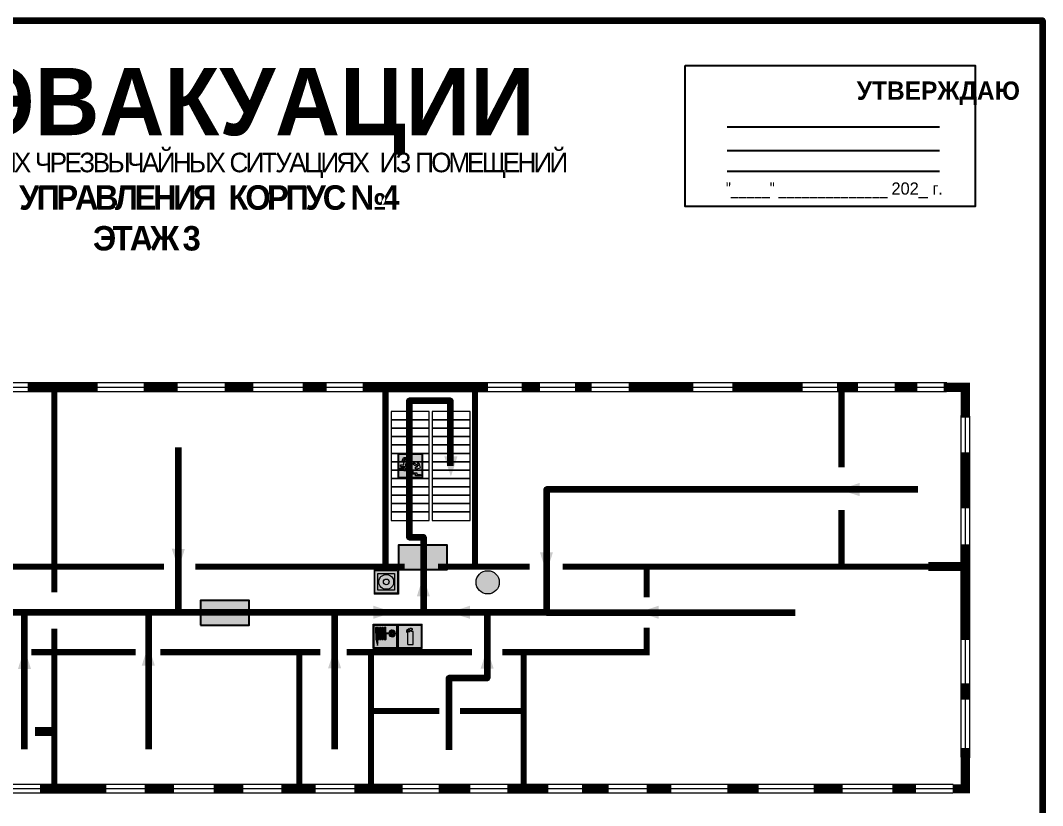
# Model space of a CAD drawing. Header units: millimetres. Extents: x 13810 to 67229, y 12374 to 21950.
# Drawn here: x 19685.7 to 20020.4, y 19614.5 to 19871.5 of the extents above; entities that cross this region are included whole.
import ezdxf

# ---------------------------------------------------------------- set-up
doc = ezdxf.new("R2010")
doc.units = ezdxf.units.MM
doc.layers.add('План_Штампы', color=7, linetype='Continuous')
doc.styles.add('обычный', font='arial.ttf')

# ---------------------------------------------------------------- blocks, each defined once
blk = doc.blocks.new('A$C54414219')
at = {"true_color": 0xffffff}
h = blk.add_hatch(color=7, dxfattribs=at)
h.paths.add_polyline_path([(2.39, -9.45), (2.39, -18.3), (11.23, -18.3), (11.23, -9.45)], flags=0)
h.paths.add_polyline_path([(10.71, -13.87, -1), (2.92, -13.87, -1)], flags=0)
h.paths.add_polyline_path([(8.3, -13.87, -1), (5.33, -13.87, -1)], flags=0)
h.paths.add_polyline_path([(0.41, -7.47), (0.41, -20.27), (13.21, -20.27), (13.21, -7.47)])
h.paths.add_polyline_path([(0.92, -19.77), (12.71, -19.77), (12.71, -7.98), (0.92, -7.98)], flags=16)
h.paths.add_polyline_path([(11.23, -9.45), (11.23, -18.3), (2.39, -18.3), (2.39, -9.45)], flags=0)
at = {"lineweight": 5}
h = blk.add_hatch(color=242, dxfattribs=at)
h.paths.add_polyline_path([(12.71, -7.98), (0.92, -7.98), (0.92, -19.77), (12.71, -19.77)])
h.paths.add_polyline_path([(11.23, -18.3), (2.39, -18.3), (2.39, -9.45), (11.23, -9.45)], flags=16)
h.paths.add_polyline_path([(10.71, -13.87, -1), (2.92, -13.87, -1)], flags=0)
h.paths.add_polyline_path([(8.3, -13.87, -1), (5.33, -13.87, -1)], flags=0)
at = {"true_color": 0xffffff}
h = blk.add_hatch(color=7, dxfattribs=at)
h.paths.add_polyline_path([(2.39, -9.45), (2.39, -18.3), (11.23, -18.3), (11.23, -9.45)])
h.paths.add_polyline_path([(10.71, -13.87, -1), (2.92, -13.87, -1)], flags=16)
h.paths.add_polyline_path([(8.3, -13.87, -1), (5.33, -13.87, -1)], flags=0)
at = {"lineweight": 5}
h = blk.add_hatch(color=242, dxfattribs=at)
h.paths.add_polyline_path([(2.92, -13.87, 1), (10.71, -13.87, 1)])
h.paths.add_polyline_path([(8.3, -13.87, -1), (5.33, -13.87, -1)], flags=16)
at = {"color": 242, "lineweight": 5}
for p, q in [((0.41, -20.27), (0.41, -7.47)), ((0.41, -7.47), (13.21, -7.47)), ((0.41, -7.47), (13.21, -7.47)), ((13.21, -20.27), (13.21, -7.47)), ((0.41, -20.27), (13.21, -20.27))]:
    blk.add_line(p, q, dxfattribs=at)
for points in [[(0.92, -7.98), (12.71, -7.98), (12.71, -19.77), (0.92, -19.77)], [(2.39, -9.45), (11.23, -9.45), (11.23, -18.3), (2.39, -18.3)]]:
    blk.add_lwpolyline(points, close=True, dxfattribs=at)
for radius in [3.89, 1.49]:
    blk.add_circle((6.81, -13.87), radius, dxfattribs=at)
blk = doc.blocks.new('A$C7B8C2D5B')
at = {"lineweight": 0}
h = blk.add_hatch(color=5, dxfattribs=at)
h.dxf.hatch_style = 1
h.paths.add_polyline_path([(1.4, -3.02, 1), (-2.11, -3.02, 1)])
at = {"color": 5, "lineweight": 0}
blk.add_circle((-0.36, -3.02), 1.75, dxfattribs=at)
blk = doc.blocks.new('A$C37112FD5')
at = {"true_color": 0xf5f5ff}
h = blk.add_hatch(color=7, dxfattribs=at)
h.dxf.hatch_style = 1
h.paths.add_polyline_path([(12.8, -7.4), (0, -7.4), (0, -20.2), (12.8, -20.2)])
h.paths.add_polyline_path([(12.29, -7.91), (12.29, -19.69), (0.51, -19.69), (0.51, -7.91)], flags=16)
h.paths.add_polyline_path([(4.98, -9.04, -0.42597), (5.17, -9.22), (5.17, -12.25), (5.17, -15.29, -0.432244), (4.98, -15.47), (4.83, -15.47, -0.42597), (4.64, -15.29), (4.64, -12.25), (4.64, -9.22, -0.432244), (4.83, -9.04)], flags=0)
h.paths.add_polyline_path([(4.28, -9.22), (4.28, -12.25), (4.28, -15.29, -0.432244), (4.09, -15.47), (3.94, -15.47, -0.42597), (3.75, -15.29), (3.75, -12.25), (3.75, -9.22, -0.432244), (3.94, -9.04), (4.09, -9.04, -0.42597)], flags=0)
h.paths.add_polyline_path([(5.72, -9.04), (5.87, -9.04, -0.42597), (6.06, -9.22), (6.06, -12.25), (6.06, -15.29, -0.432244), (5.87, -15.47), (5.72, -15.47, -0.42597), (5.53, -15.29), (5.53, -12.25), (5.53, -9.22, -0.432244)], flags=0)
h.paths.add_polyline_path([(6.42, -8.9), (6.5, -8.9, -0.42597), (6.69, -9.08), (6.69, -12.03), (8.21, -12.03, -15.824349), (8.21, -12.47), (6.69, -12.47), (6.69, -15.42, -0.432244), (6.5, -15.6), (6.42, -15.6)], flags=0)
h.paths.add_polyline_path([(3.39, -9.22), (3.39, -12.25), (3.39, -15.29, -0.432244), (3.2, -15.47), (3.05, -15.47, -0.42597), (2.85, -15.29), (2.85, -12.25), (2.85, -9.22, -0.432244), (3.05, -9.04), (3.2, -9.04, -0.42597)], flags=0)
h.paths.add_polyline_path([(2.5, -9.22), (2.5, -16.71), (1.96, -16.71), (1.96, -9.22, -0.432244), (2.15, -9.04), (2.31, -9.04, -0.42597)], flags=0)
h.paths.add_polyline_path([(1.61, -8.9), (1.61, -15.6), (1.57, -15.6, -0.42597), (1.37, -15.42), (1.37, -12.03), (1.37, -9.09, -0.432244), (1.57, -8.9)], flags=0)
h.paths.add_polyline_path([(9.76, -10.81), (9.76, -12.03), (8.49, -12.03, -0.336371)], flags=0)
h.paths.add_polyline_path([(8.49, -12.47), (9.76, -12.47), (9.76, -13.7, -0.336371)], flags=0)
h.paths.add_polyline_path([(10.11, -10.81, -0.336371), (11.38, -12.03), (10.11, -12.03)], flags=0)
h.paths.add_polyline_path([(10.11, -12.47), (11.38, -12.47, -0.336371), (10.11, -13.7)], flags=0)
h.paths.add_polyline_path([(2.5, -16.84), (2.5, -17.05), (1.97, -17.05), (1.97, -16.84)], flags=0)
h.paths.add_polyline_path([(2.5, -17.24, -0.033778), (2.24, -18.6, -0.033778), (1.97, -17.24)], flags=0)
h = blk.add_hatch(color=242)
h.dxf.hatch_style = 1
h.paths.add_polyline_path([(12.29, -7.91), (0.51, -7.91), (0.51, -19.69), (12.29, -19.69)])
h.paths.add_polyline_path([(6.42, -15.6), (6.42, -8.9), (6.5, -8.9, -0.42597), (6.69, -9.08), (6.69, -12.03), (8.21, -12.03, -15.824349), (8.21, -12.47), (6.69, -12.47), (6.69, -15.42, -0.432244), (6.5, -15.6)], flags=16)
h.paths.add_polyline_path([(5.87, -15.47), (5.72, -15.47, -0.42597), (5.53, -15.29), (5.53, -12.25), (5.53, -9.22, -0.432244), (5.72, -9.04), (5.87, -9.04, -0.42597), (6.06, -9.22), (6.06, -12.25), (6.06, -15.29, -0.432244)], flags=16)
h.paths.add_polyline_path([(4.98, -15.47), (4.83, -15.47, -0.42597), (4.64, -15.29), (4.64, -12.25), (4.64, -9.22, -0.432244), (4.83, -9.04), (4.98, -9.04, -0.42597), (5.17, -9.22), (5.17, -12.25), (5.17, -15.29, -0.432244)], flags=16)
h.paths.add_polyline_path([(4.09, -15.47), (3.94, -15.47, -0.42597), (3.75, -15.29), (3.75, -12.25), (3.75, -9.22, -0.432244), (3.94, -9.04), (4.09, -9.04, -0.42597), (4.28, -9.22), (4.28, -12.25), (4.28, -15.29, -0.432244)], flags=16)
h.paths.add_polyline_path([(3.2, -15.47), (3.05, -15.47, -0.42597), (2.85, -15.29), (2.85, -12.25), (2.85, -9.22, -0.432244), (3.05, -9.04), (3.2, -9.04, -0.42597), (3.39, -9.22), (3.39, -12.25), (3.39, -15.29, -0.432244)], flags=16)
h.paths.add_polyline_path([(2.5, -17.05), (1.97, -17.05), (1.97, -16.84), (2.5, -16.84)], flags=16)
h.paths.add_polyline_path([(2.5, -17.24, -0.033778), (2.24, -18.6, -0.033778), (1.97, -17.24)], flags=16)
h.paths.add_polyline_path([(2.5, -16.71), (1.96, -16.71), (1.96, -9.22, -0.432244), (2.15, -9.04), (2.31, -9.04, -0.42597), (2.5, -9.22)], flags=16)
h.paths.add_polyline_path([(1.61, -15.6), (1.57, -15.6, -0.42597), (1.37, -15.42), (1.37, -12.03), (1.37, -9.09, -0.432244), (1.57, -8.9), (1.61, -8.9)], flags=16)
h.paths.add_polyline_path([(8.49, -12.47), (9.76, -12.47), (9.76, -13.7, -0.336371)], flags=0)
h.paths.add_polyline_path([(10.11, -13.7), (10.11, -12.47), (11.38, -12.47, -0.336371)], flags=0)
h.paths.add_polyline_path([(8.49, -12.03, -0.336371), (9.76, -10.81), (9.76, -12.03)], flags=0)
h.paths.add_polyline_path([(10.11, -12.03), (10.11, -10.81, -0.336371), (11.38, -12.03)], flags=0)
h = blk.add_hatch(color=7, dxfattribs=at)
h.dxf.hatch_style = 1
h.paths.add_polyline_path([(1.61, -8.9), (1.57, -8.9, 0.432244), (1.37, -9.09), (1.37, -12.03), (1.37, -15.42, 0.42597), (1.57, -15.6), (1.61, -15.6)])
h.paths.add_polyline_path([(2.5, -9.22, 0.42597), (2.31, -9.04), (2.15, -9.04, 0.432244), (1.96, -9.22), (1.96, -16.71), (2.5, -16.71)])
h.paths.add_polyline_path([(2.5, -16.84), (1.97, -16.84), (1.97, -17.05), (2.5, -17.05)])
h.paths.add_polyline_path([(2.5, -17.24), (1.97, -17.24, 0.033778), (2.24, -18.6, 0.033778)])
h.paths.add_polyline_path([(3.39, -12.25), (3.39, -9.22, 0.42597), (3.2, -9.04), (3.05, -9.04, 0.432244), (2.85, -9.22), (2.85, -12.25), (2.85, -15.29, 0.42597), (3.05, -15.47), (3.2, -15.47, 0.432244), (3.39, -15.29)])
h.paths.add_polyline_path([(4.28, -12.25), (4.28, -9.22, 0.42597), (4.09, -9.04), (3.94, -9.04, 0.432244), (3.75, -9.22), (3.75, -12.25), (3.75, -15.29, 0.42597), (3.94, -15.47), (4.09, -15.47, 0.432244), (4.28, -15.29)])
h.paths.add_polyline_path([(5.17, -12.25), (5.17, -9.22, 0.42597), (4.98, -9.04), (4.83, -9.04, 0.432244), (4.64, -9.22), (4.64, -12.25), (4.64, -15.29, 0.42597), (4.83, -15.47), (4.98, -15.47, 0.432244), (5.17, -15.29)])
h.paths.add_polyline_path([(6.06, -12.25), (6.06, -9.22, 0.42597), (5.87, -9.04), (5.72, -9.04, 0.432244), (5.53, -9.22), (5.53, -12.25), (5.53, -15.29, 0.42597), (5.72, -15.47), (5.87, -15.47, 0.432244), (6.06, -15.29)])
h.paths.add_polyline_path([(6.69, -12.47), (8.21, -12.47, 15.824349), (8.21, -12.03), (6.69, -12.03), (6.69, -9.08, 0.42597), (6.5, -8.9), (6.42, -8.9), (6.42, -15.6), (6.5, -15.6, 0.432244), (6.69, -15.42)])
h.paths.add_polyline_path([(8.49, -12.47), (9.76, -12.47), (9.76, -13.7, -0.336371)], flags=16)
h.paths.add_polyline_path([(8.49, -12.03, -0.336371), (9.76, -10.81), (9.76, -12.03)], flags=16)
h.paths.add_polyline_path([(10.11, -12.47), (11.38, -12.47, -0.336371), (10.11, -13.7)], flags=16)
h.paths.add_polyline_path([(10.11, -12.03), (10.11, -10.81, -0.336371), (11.38, -12.03)], flags=16)
h = blk.add_hatch(color=242)
h.dxf.hatch_style = 1
h.paths.add_polyline_path([(9.76, -10.81, 0.336371), (8.49, -12.03), (9.76, -12.03)])
h.paths.add_polyline_path([(10.11, -10.81), (10.11, -12.03), (11.38, -12.03, 0.336371)])
h.paths.add_polyline_path([(11.38, -12.47), (10.11, -12.47), (10.11, -13.7, 0.336371)])
h.paths.add_polyline_path([(9.76, -12.47), (8.49, -12.47, 0.336371), (9.76, -13.7)])
at = {"color": 242, "lineweight": 5}
for p, q in [((0, -20.2), (0, -7.4)), ((0, -7.4), (12.8, -7.4)), ((1.37, -12.03), (1.37, -9.08)), ((1.57, -8.9), (1.61, -8.9)), ((1.61, -8.9), (1.61, -15.6)), ((1.96, -16.71), (1.96, -9.22)), ((2.15, -9.04), (2.31, -9.04)), ((2.5, -16.71), (2.5, -9.22)), ((2.85, -12.25), (2.85, -9.22)), ((3.05, -9.04), (3.2, -9.04)), ((3.39, -12.25), (3.39, -9.22)), ((3.75, -12.25), (3.75, -9.22)), ((3.94, -9.04), (4.09, -9.04)), ((4.28, -12.25), (4.28, -9.22)), ((4.64, -12.25), (4.64, -9.22)), ((4.83, -9.04), (4.98, -9.04)), ((5.17, -12.25), (5.17, -9.22)), ((5.53, -12.25), (5.53, -9.22)), ((5.72, -9.04), (5.87, -9.04)), ((6.06, -12.25), (6.06, -9.22)), ((6.42, -8.9), (6.42, -15.6)), ((6.5, -8.9), (6.42, -8.9)), ((6.69, -12.03), (6.69, -9.08)), ((12.8, -20.2), (12.8, -7.4)), ((1.37, -12.03), (1.37, -15.42)), ((1.57, -15.6), (1.61, -15.6)), ((2.85, -12.25), (2.85, -15.29)), ((3.05, -15.47), (3.2, -15.47)), ((3.39, -12.25), (3.39, -15.29)), ((3.75, -12.25), (3.75, -15.29)), ((3.94, -15.47), (4.09, -15.47)), ((4.28, -12.25), (4.28, -15.29)), ((4.64, -12.25), (4.64, -15.29)), ((4.83, -15.47), (4.98, -15.47)), ((5.17, -12.25), (5.17, -15.29)), ((5.53, -12.25), (5.53, -15.29)), ((5.72, -15.47), (5.87, -15.47)), ((6.06, -12.25), (6.06, -15.29)), ((6.42, -15.6), (6.5, -15.6)), ((8.21, -12.03), (6.69, -12.03)), ((8.21, -12.47), (6.69, -12.47)), ((6.69, -12.47), (6.69, -15.42)), ((9.76, -12.03), (8.49, -12.03)), ((9.76, -12.47), (8.49, -12.47)), ((9.76, -10.81), (9.76, -12.03)), ((9.76, -12.47), (9.76, -13.7)), ((10.11, -10.81), (10.11, -12.03)), ((11.38, -12.03), (10.11, -12.03)), ((11.38, -12.47), (10.11, -12.47)), ((10.11, -12.47), (10.11, -13.7)), ((0, -20.2), (12.8, -20.2)), ((1.96, -16.71), (2.5, -16.71)), ((1.97, -16.84), (2.5, -16.84)), ((1.97, -17.05), (1.97, -16.84)), ((2.5, -17.05), (1.97, -17.05)), ((1.97, -17.24), (2.5, -17.24)), ((2.5, -16.84), (2.5, -17.05))]:
    blk.add_line(p, q, dxfattribs=at)
blk.add_lwpolyline([(0.51, -7.91), (12.29, -7.91), (12.29, -19.69), (0.51, -19.69)], close=True, dxfattribs=at)
for centre, radius, start, end in [((1.56, -9.09), 0.182, 87.1027, 180.6071), ((2.15, -9.22), 0.182, 87.1027, 180.6071), ((2.32, -9.22), 0.182, 359.3929, 92.8973), ((3.04, -9.22), 0.182, 87.1027, 180.6071), ((3.21, -9.22), 0.182, 359.3929, 92.8973), ((3.93, -9.22), 0.182, 87.1027, 180.6071), ((4.1, -9.22), 0.182, 359.3929, 92.8973), ((4.82, -9.22), 0.182, 87.1027, 180.6071), ((4.99, -9.22), 0.182, 359.3929, 92.8973), ((5.71, -9.22), 0.182, 87.1027, 180.6071), ((5.88, -9.22), 0.182, 359.3929, 92.8973), ((6.51, -9.09), 0.182, 359.3929, 92.8973), ((9.93, -12.25), 1.74, 187.2319, 172.7681), ((1.56, -15.42), 0.182, 179.3929, 272.8973), ((3.04, -15.29), 0.182, 179.3929, 272.8973), ((3.21, -15.29), 0.182, 267.1027, 0.6071), ((3.93, -15.29), 0.182, 179.3929, 272.8973), ((4.1, -15.29), 0.182, 267.1027, 0.6071), ((4.82, -15.29), 0.182, 179.3929, 272.8973), ((4.99, -15.29), 0.182, 267.1027, 0.6071), ((5.71, -15.29), 0.182, 179.3929, 272.8973), ((5.88, -15.29), 0.182, 267.1027, 0.6071), ((6.51, -15.42), 0.182, 267.1027, 0.6071), ((9.93, -12.25), 1.46, 96.9927, 171.3585), ((9.93, -12.25), 1.46, 188.6415, 263.0073), ((9.93, -12.25), 1.46, 8.6415, 83.0073), ((9.93, -12.25), 1.46, 276.9927, 351.3585), ((12.17, -15.98), 10.27, 187.041, 194.7793), ((-7.7, -15.98), 10.27, 345.2207, 352.959)]:
    blk.add_arc(centre, radius, start, end, dxfattribs=at)
blk = doc.blocks.new('A$C3AD82952')
at = {"true_color": 0xf5f5ff}
h = blk.add_hatch(color=7, dxfattribs=at)
h.dxf.hatch_style = 1
h.paths.add_polyline_path([(8.21, 8.73, 0.414214), (7.89, 9.05), (7.22, 9.05), (7.22, 9.92), (7.59, 9.92, 1), (7.57, 10.36), (7.22, 10.36), (7.22, 10.6), (6.43, 10.6), (6.43, 10.36), (6.01, 10.36), (4.74, 9.59), (4.74, 8.69), (4.98, 8.73), (4.98, 9.26), (6.12, 9.91), (6.43, 9.91), (6.43, 9.05), (5.76, 9.05, 0.414214), (5.44, 8.73), (5.44, 2.2), (8.21, 2.2)], flags=0)
h.paths.add_polyline_path([(12.8, 12.8), (0, 12.8), (0, 0), (12.8, 0)])
h.paths.add_polyline_path([(0.51, 12.29), (12.29, 12.29), (12.29, 0.51), (0.51, 0.51)], flags=16)
h.paths.add_polyline_path([(4.74, 9.59), (6.01, 10.36), (6.43, 10.36), (6.43, 10.6), (7.22, 10.6), (7.22, 10.36), (7.59, 10.36, -0.94586), (7.59, 9.92), (7.22, 9.92), (7.22, 9.05), (7.89, 9.05, -0.414214), (8.21, 8.73), (8.21, 2.2), (5.44, 2.2), (5.44, 8.73, -0.414214), (5.76, 9.05), (6.43, 9.05), (6.43, 9.91), (6.12, 9.91), (4.98, 9.26), (4.98, 8.73), (4.74, 8.69)], flags=0)
h = blk.add_hatch(color=242)
h.dxf.hatch_style = 1
h.paths.add_polyline_path([(12.29, 12.29), (0.51, 12.29), (0.51, 0.51), (12.29, 0.51)])
h.paths.add_polyline_path([(4.74, 8.69), (4.74, 9.59), (6.01, 10.36), (6.43, 10.36), (6.43, 10.6), (7.22, 10.6), (7.22, 10.36), (7.59, 10.36, -0.94586), (7.59, 9.92), (7.22, 9.92), (7.22, 9.05), (7.89, 9.05, -0.414214), (8.21, 8.73), (8.21, 2.2), (5.44, 2.2), (5.44, 8.73, -0.414214), (5.76, 9.05), (6.43, 9.05), (6.43, 9.91), (6.12, 9.91), (4.98, 9.26), (4.98, 8.73)], flags=16)
h = blk.add_hatch(color=7, dxfattribs=at)
h.dxf.hatch_style = 1
h.paths.add_polyline_path([(8.21, 8.73, 0.414214), (7.89, 9.05), (7.22, 9.05), (7.22, 9.92), (7.59, 9.92, 1), (7.57, 10.36), (7.22, 10.36), (7.22, 10.6), (6.43, 10.6), (6.43, 10.36), (6.01, 10.36), (4.74, 9.59), (4.74, 8.69), (4.98, 8.73), (4.98, 9.26), (6.12, 9.91), (6.43, 9.91), (6.43, 9.05), (5.76, 9.05, 0.414214), (5.44, 8.73), (5.44, 2.2), (8.21, 2.2)])
at = {"color": 242, "lineweight": 5}
for p, q in [((0, 0), (0, 12.8)), ((0, 12.8), (12.8, 12.8)), ((12.8, 0), (12.8, 12.8)), ((6.01, 10.36), (4.74, 9.59)), ((4.74, 9.59), (4.74, 8.69)), ((4.74, 8.69), (4.98, 8.73)), ((4.98, 9.26), (6.12, 9.91)), ((4.98, 8.73), (4.98, 9.26)), ((5.44, 2.2), (5.44, 8.73)), ((5.76, 9.05), (6.43, 9.05)), ((6.01, 10.36), (6.43, 10.36)), ((6.12, 9.91), (6.43, 9.91)), ((7.22, 10.6), (6.43, 10.6)), ((6.43, 10.6), (6.43, 10.36)), ((6.43, 9.91), (6.43, 9.05)), ((7.22, 10.36), (7.22, 10.6)), ((7.59, 10.36), (7.22, 10.36)), ((7.22, 9.05), (7.22, 9.92)), ((7.59, 9.92), (7.22, 9.92)), ((7.89, 9.05), (7.22, 9.05)), ((8.21, 2.2), (8.21, 8.73)), ((0, 0), (12.8, 0)), ((5.44, 2.2), (8.21, 2.2))]:
    blk.add_line(p, q, dxfattribs=at)
blk.add_lwpolyline([(0.51, 12.29), (12.29, 12.29), (12.29, 0.51), (0.51, 0.51)], close=True, dxfattribs=at)
for centre, radius, start, end in [((5.76, 8.73), 0.32, 90, 180), ((7.58, 10.14), 0.223, 273.1875, 86.8125), ((7.89, 8.73), 0.32, 0, 90)]:
    blk.add_arc(centre, radius, start, end, dxfattribs=at)
blk = doc.blocks.new('A$C7B4425F7')
at = {"true_color": 0xffffff}
blk.add_hatch(color=7, dxfattribs=at).paths.add_polyline_path([(0, 0), (-16, 0), (-16, -8), (0, -8)])
h = blk.add_hatch(color=126)
h.paths.add_polyline_path([(-0.2, -0.2), (-15.8, -0.2), (-15.8, -7.8), (-0.2, -7.8)])
h.paths.add_polyline_path([(-11.76, -2.03), (-11.76, -3.66), (-11.17, -3.66, -0.568275), (-11.17, -6.18), (-12.58, -6.18), (-12.58, -2.03)], flags=16)
h.paths.add_polyline_path([(-13.33, -4.12, -0.495768), (-13.59, -6.18), (-15.03, -6.18), (-15.03, -2.03), (-13.59, -2.03, -0.487973)], flags=16)
h.paths.add_polyline_path([(-10.25, -2.03), (-9.48, -2.03), (-9.48, -6.18), (-10.25, -6.18)], flags=16)
h.paths.add_polyline_path([(-13.84, -3.69), (-14.24, -3.69), (-14.24, -3.03), (-13.9, -3.03, -0.692621)], flags=0)
h.paths.add_polyline_path([(-9.15, -2.03), (-8.4, -2.03), (-8.04, -3.07), (-7.68, -2.03), (-6.93, -2.03), (-7.64, -4.1), (-6.93, -6.18), (-7.68, -6.18), (-8.04, -5.14), (-8.4, -6.18), (-9.15, -6.18), (-8.44, -4.1)], flags=16)
h.paths.add_polyline_path([(-11.76, -4.46), (-11.42, -4.46, -0.692621), (-11.36, -5.12), (-11.76, -5.12)], flags=0)
h.paths.add_polyline_path([(-13.9, -5.2), (-14.24, -5.2), (-14.24, -4.55), (-13.84, -4.55, -0.708038)], flags=0)
edge = h.paths.add_edge_path(flags=16)
edge.add_ellipse((-5.51, -4.08), major_axis=(0, 2.05), ratio=0.586184, start_angle=0, end_angle=360)
edge = h.paths.add_edge_path(flags=0)
edge.add_ellipse((-5.51, -4.08), major_axis=(0, 1.14), ratio=0.454828, start_angle=0, end_angle=360)
h.paths.add_polyline_path([(-4.13, -4.96, 0.377264), (-3.48, -4.52, 0.0555), (-3.16, -2.03), (-1.66, -2.03), (-1.66, -4.96), (-0.96, -4.96), (-0.96, -7.01), (-1.75, -7.01), (-1.75, -6.18), (-3.3, -6.18), (-3.3, -7.02), (-4.13, -7.02)], flags=16)
h.paths.add_polyline_path([(-2.73, -2.91), (-2.28, -2.91), (-2.28, -4.96), (-3.05, -4.96, 0.079136)], flags=0)
at = {"color": 126}
blk.add_lwpolyline([(-16, -8), (0, -8), (0, 0), (-16, 0)], close=True, dxfattribs=at)
blk = doc.blocks.new('A$C32E8229D')
at = {"true_color": 0xffffff}
blk.add_hatch(color=7, dxfattribs=at).paths.add_polyline_path([(0, 0), (0, -8), (16, -8), (16, 0)])
h = blk.add_hatch(color=126)
h.paths.add_polyline_path([(0.2, -0.2), (15.8, -0.2), (15.8, -7.8), (0.2, -7.8)])
h.paths.add_polyline_path([(13.49, -2.05), (12.08, -2.05), (11.37, -2.63, 0.162397), (11.29, -2.84), (11.29, -3.63), (10.35, -3.63), (10.35, -4.05), (11.68, -4.05), (11.68, -3.48), (12.26, -4.28), (11.29, -5.1), (11.29, -6.78), (11.85, -6.78), (11.85, -5.44), (12.8, -4.64), (12.8, -5.94), (14.46, -5.94), (14.46, -5.39), (13.45, -5.39), (13.45, -3.97), (12.46, -2.59), (13.15, -2.59), (13.69, -3.34), (14.18, -3)], flags=16)
h.paths.add_polyline_path([(10.74, -1.82, 1), (11.8, -1.82, 1)], flags=16)
h.paths.add_polyline_path([(9.39, -3.59), (5.99, -3.59), (6.56, -3.03), (5.91, -3.03), (5.1, -3.83), (5.91, -4.64), (6.56, -4.64), (5.99, -4.09), (9.39, -4.09)], flags=16)
h.paths.add_polyline_path([(4.29, -1.08), (1.72, -1.08), (1.72, -6.6), (4.29, -6.6)], flags=16)
at = {"color": 126}
blk.add_lwpolyline([(16, -8), (0, -8), (0, 0), (16, 0)], close=True, dxfattribs=at)
blk = doc.blocks.new('вниз')
at = {"lineweight": 0, "true_color": 0xffffff}
h = blk.add_hatch(color=7, dxfattribs=at)
h.dxf.hatch_style = 1
h.paths.add_polyline_path([(40994.51, -4472.22), (40986.51, -4472.22), (40986.51, -4480.22), (40994.51, -4480.22)])
h.paths.add_polyline_path([(40994.31, -4472.42), (40994.31, -4480.01), (40986.71, -4480.01), (40986.71, -4472.42)], flags=16)
h.paths.add_polyline_path([(40988.43, -4473.53), (40989.43, -4473.53), (40990.19, -4473.96), (40990.19, -4474.6), (40991, -4474.6), (40991, -4475.06), (40989.73, -4475.06), (40989.73, -4474.46), (40989.3, -4475.18), (40990.17, -4475.7), (40990.17, -4477.11), (40989.63, -4477.11), (40989.63, -4476.01), (40988.94, -4475.59), (40988.94, -4476.46), (40988.94, -4476.46), (40987.47, -4476.46), (40987.26, -4476.46), (40987.26, -4475.92), (40988.4, -4475.92), (40988.4, -4475.2), (40989.1, -4473.99), (40988.66, -4473.99), (40988.24, -4474.7), (40987.86, -4474.47), (40988.41, -4473.56)], flags=0)
h.paths.add_polyline_path([(40990.55, -4473.29, -1), (40989.69, -4473.29, -1)], flags=0)
h.paths.add_polyline_path([(40988.85, -4476.89), (40988.85, -4477.43), (40990.1, -4477.43), (40990.1, -4477.99), (40991.34, -4477.99), (40991.34, -4478.54), (40992.59, -4478.54), (40992.59, -4479.09), (40993.83, -4479.09), (40993.83, -4479.52), (40992.17, -4479.52), (40992.17, -4478.97), (40990.91, -4478.97), (40990.91, -4478.41), (40989.68, -4478.41), (40989.68, -4477.86), (40988.43, -4477.86), (40988.43, -4477.31), (40987.6, -4477.31), (40987.18, -4477.31), (40987.18, -4476.89)], flags=0)
h.paths.add_polyline_path([(40991.61, -4475.33), (40993.12, -4476.2), (40992.9, -4475.27), (40993.48, -4475.6), (40993.83, -4476.88), (40992.56, -4477.22), (40991.97, -4476.88), (40992.9, -4476.61), (40991.38, -4475.74), (40991.58, -4475.39)], flags=0)
h.paths.add_polyline_path([(40990.19, -4473.96), (40989.43, -4473.53), (40988.43, -4473.53), (40988.41, -4473.56), (40987.86, -4474.47), (40988.24, -4474.7), (40988.66, -4473.99), (40989.1, -4473.99), (40988.4, -4475.2), (40988.4, -4475.92), (40987.26, -4475.92), (40987.26, -4476.46), (40987.47, -4476.46), (40988.94, -4476.46), (40988.94, -4476.27), (40988.94, -4475.59), (40989.63, -4476.01), (40989.63, -4477.11), (40990.17, -4477.11), (40990.17, -4475.7), (40989.3, -4475.18), (40989.73, -4474.46), (40989.73, -4475.06), (40991, -4475.06), (40991, -4474.6), (40990.19, -4474.6)], flags=0)
h.paths.add_polyline_path([(40990.55, -4473.29, 1), (40989.69, -4473.29, 1)], flags=0)
h.paths.add_polyline_path([(40991.61, -4475.33), (40991.58, -4475.39), (40991.38, -4475.74), (40992.9, -4476.61), (40991.97, -4476.88), (40992.56, -4477.22), (40993.83, -4476.88), (40993.48, -4475.6), (40992.9, -4475.27), (40993.12, -4476.2)], flags=0)
h.paths.add_polyline_path([(40990.1, -4477.43), (40988.85, -4477.43), (40988.85, -4476.89), (40987.18, -4476.89), (40987.18, -4477.31), (40987.6, -4477.31), (40988.43, -4477.31), (40988.43, -4477.86), (40989.68, -4477.86), (40989.68, -4478.41), (40990.91, -4478.41), (40990.91, -4478.97), (40992.17, -4478.97), (40992.17, -4479.52), (40993.83, -4479.52), (40993.83, -4479.09), (40992.59, -4479.09), (40992.59, -4478.54), (40991.34, -4478.54), (40991.34, -4477.99), (40990.1, -4477.99)], flags=0)
at = {"lineweight": 0}
h = blk.add_hatch(color=126, dxfattribs=at)
h.dxf.hatch_style = 1
h.paths.add_polyline_path([(40994.31, -4472.42), (40986.71, -4472.42), (40986.71, -4480.01), (40994.31, -4480.01)])
h.paths.add_polyline_path([(40988.43, -4473.53), (40989.43, -4473.53), (40990.19, -4473.96), (40990.19, -4474.6), (40991, -4474.6), (40991, -4475.06), (40989.73, -4475.06), (40989.73, -4474.46), (40989.3, -4475.18), (40990.17, -4475.7), (40990.17, -4477.11), (40989.63, -4477.11), (40989.63, -4476.01), (40988.94, -4475.59), (40988.94, -4476.46), (40988.94, -4476.46), (40987.47, -4476.46), (40987.26, -4476.46), (40987.26, -4475.92), (40988.4, -4475.92), (40988.4, -4475.2), (40989.1, -4473.99), (40988.66, -4473.99), (40988.24, -4474.7), (40987.86, -4474.47), (40988.41, -4473.56)], flags=16)
h.paths.add_polyline_path([(40990.55, -4473.29, -1), (40989.69, -4473.29, -1)], flags=16)
h.paths.add_polyline_path([(40988.85, -4476.89), (40988.85, -4477.43), (40990.1, -4477.43), (40990.1, -4477.99), (40991.34, -4477.99), (40991.34, -4478.54), (40992.59, -4478.54), (40992.59, -4479.09), (40993.83, -4479.09), (40993.83, -4479.52), (40992.17, -4479.52), (40992.17, -4478.97), (40990.91, -4478.97), (40990.91, -4478.41), (40989.68, -4478.41), (40989.68, -4477.86), (40988.43, -4477.86), (40988.43, -4477.31), (40987.6, -4477.31), (40987.18, -4477.31), (40987.18, -4476.89)], flags=16)
h.paths.add_polyline_path([(40991.61, -4475.33), (40993.12, -4476.2), (40992.9, -4475.27), (40993.48, -4475.6), (40993.83, -4476.88), (40992.56, -4477.22), (40991.97, -4476.88), (40992.9, -4476.61), (40991.38, -4475.74), (40991.58, -4475.39)], flags=16)
at = {"lineweight": 0, "true_color": 0xffffff}
h = blk.add_hatch(color=7, dxfattribs=at)
h.dxf.hatch_style = 1
h.paths.add_polyline_path([(40989.73, -4474.46), (40989.73, -4475.06), (40991, -4475.06), (40991, -4474.6), (40990.19, -4474.6), (40990.19, -4473.96), (40989.43, -4473.53), (40988.43, -4473.53), (40988.41, -4473.56), (40987.86, -4474.47), (40988.24, -4474.7), (40988.66, -4473.99), (40989.1, -4473.99), (40988.4, -4475.2), (40988.4, -4475.92), (40987.26, -4475.92), (40987.26, -4476.46), (40987.47, -4476.46), (40988.94, -4476.46), (40988.94, -4475.59), (40989.63, -4476.01), (40989.63, -4477.11), (40990.17, -4477.11), (40990.17, -4475.7), (40989.3, -4475.18)])
h.paths.add_polyline_path([(40989.69, -4473.29, 1), (40990.55, -4473.29, 1)])
h.paths.add_polyline_path([(40991.61, -4475.33), (40991.58, -4475.39), (40991.38, -4475.74), (40992.9, -4476.61), (40991.97, -4476.88), (40992.56, -4477.22), (40993.83, -4476.88), (40993.48, -4475.6), (40992.9, -4475.27), (40993.12, -4476.2)])
h.paths.add_polyline_path([(40990.1, -4477.43), (40988.85, -4477.43), (40988.85, -4476.89), (40987.18, -4476.89), (40987.18, -4477.31), (40987.6, -4477.31), (40988.43, -4477.31), (40988.43, -4477.86), (40989.68, -4477.86), (40989.68, -4478.41), (40990.91, -4478.41), (40990.91, -4478.97), (40992.17, -4478.97), (40992.17, -4479.52), (40993.83, -4479.52), (40993.83, -4479.09), (40992.59, -4479.09), (40992.59, -4478.54), (40991.34, -4478.54), (40991.34, -4477.99), (40990.1, -4477.99)])
at = {"color": 126, "lineweight": 0}
for points in [[(40986.51, -4472.22), (40994.51, -4472.22), (40994.51, -4480.22), (40986.51, -4480.22)], [(40986.71, -4472.42), (40994.31, -4472.42), (40994.31, -4480.01), (40986.71, -4480.01)]]:
    blk.add_lwpolyline(points, close=True, dxfattribs=at)
for points in [[(40987.47, -4476.46), (40987.26, -4476.46), (40987.26, -4475.92), (40988.4, -4475.92), (40988.4, -4475.2), (40989.1, -4473.99), (40988.66, -4473.99), (40988.24, -4474.7), (40987.86, -4474.47), (40988.41, -4473.56), (40988.43, -4473.53), (40989.43, -4473.53), (40990.19, -4473.96), (40990.19, -4474.6), (40991, -4474.6), (40991, -4475.06), (40989.73, -4475.06), (40989.73, -4474.46), (40989.3, -4475.18), (40990.17, -4475.7), (40990.17, -4477.11), (40989.63, -4477.11), (40989.63, -4476.01), (40988.94, -4475.59), (40988.94, -4476.46)], [(40987.6, -4477.31), (40987.18, -4477.31), (40987.18, -4476.89), (40988.85, -4476.89), (40988.85, -4477.43), (40990.1, -4477.43), (40990.1, -4477.99), (40991.34, -4477.99), (40991.34, -4478.54), (40992.59, -4478.54), (40992.59, -4479.09), (40993.83, -4479.09), (40993.83, -4479.52), (40992.17, -4479.52), (40992.17, -4478.97), (40990.91, -4478.97), (40990.91, -4478.41), (40989.68, -4478.41), (40989.68, -4477.86), (40988.43, -4477.86), (40988.43, -4477.31), (40987.6, -4477.31)], [(40987.47, -4476.46), (40988.94, -4476.46), (40988.94, -4476.27)], [(40991.58, -4475.39), (40991.38, -4475.74), (40992.9, -4476.61), (40991.97, -4476.88), (40992.56, -4477.22), (40993.83, -4476.88), (40993.48, -4475.6), (40992.9, -4475.27), (40993.12, -4476.2), (40991.61, -4475.33), (40991.58, -4475.39)]]:
    blk.add_lwpolyline(points, dxfattribs=at)
blk.add_circle((40990.12, -4473.29), 0.432, dxfattribs=at)

msp = doc.modelspace()

# ---------------------------------------------------------------- linework, layer by layer
at = {"color": 2, "lineweight": 100}
msp.add_lwpolyline([(19420.36, 19871.52), (20020.36, 19871.52), (20020.36, 19476.52), (19420.36, 19476.52)], close=True, dxfattribs=at)
msp.add_lwpolyline([(19903.3, 19856.79), (19998.3, 19856.79), (19998.3, 19810.58), (19903.3, 19810.58)], close=True)
for points in [[(19917.05, 19836.74), (19986.58, 19836.74)], [(19917.05, 19828.98), (19986.58, 19828.98)], [(19917.05, 19822.19), (19986.58, 19822.19)]]:
    msp.add_lwpolyline(points)
at = {"lineweight": 0}
for points in [[(19989, 19752.84), (19475.89, 19752.84)], [(19988.77, 19751.41), (19477.19, 19751.41)], [(19988.77, 19751.41), (19519.54, 19751.41)], [(19988.86, 19749.98), (19476.73, 19749.98)], [(19993.63, 19742.22), (19993.63, 19630.37)], [(19995.07, 19741.44), (19995.07, 19629.59)], [(19996.46, 19742.02), (19996.46, 19630.17)], [(19991.13, 19621.38), (19521.89, 19621.38)], [(19990.89, 19619.96), (19521.66, 19619.96)], [(19990.89, 19619.96), (19521.66, 19619.96)], [(19990.98, 19618.52), (19521.74, 19618.52)]]:
    msp.add_lwpolyline(points, dxfattribs=at)
at = {"lineweight": 100}
for points, const_width in [([(19688.1, 19751.44), (19711.05, 19751.44)], 3), ([(19696.83, 19684.28), (19696.83, 19751.44)], 2), ([(19726.11, 19751.44), (19737.22, 19751.44)], 3), ([(19752.63, 19751.44), (19761.96, 19751.44)], 3), ([(19778.09, 19751.44), (19785.97, 19751.44)], 3), ([(19797.81, 19751.44), (19826.15, 19751.44)], 3), ([(19805.22, 19692.74), (19805.22, 19751.44)], 2), ([(19826.15, 19751.44), (19838.83, 19751.44)], 3), ([(19834.52, 19692.74), (19834.52, 19751.44)], 2), ([(19849.85, 19751.44), (19855.8, 19751.44)], 3), ([(19867.25, 19751.44), (19872.76, 19751.44)], 3), ([(19884.88, 19751.44), (19905.99, 19751.44)], 3), ([(19918.79, 19751.44), (19941.77, 19751.44)], 3), ([(19953.05, 19751.44), (19959.93, 19751.44)], 3), ([(19954.53, 19750.46), (19954.53, 19725.27)], 2), ([(19971.9, 19751.44), (19979.33, 19751.44)], 3), ([(19988.03, 19751.44), (19995.07, 19751.44), (19995.07, 19741.44)], 3), ([(19995.07, 19730.13), (19995.07, 19711.8)], 3), ([(19954.53, 19711.21), (19954.53, 19693.44)], 2), ([(19995.07, 19700.03), (19995.07, 19668.74)], 3), ([(19732.7, 19692.74), (19679.24, 19692.74)], 2), ([(19789.17, 19692.74), (19742.96, 19692.74)], 2), ([(19811.55, 19692.74), (19784.24, 19692.74)], 2), ([(19852.44, 19692.74), (19822.43, 19692.74)], 2), ([(19902.97, 19692.74), (19863.27, 19692.74)], 2), ([(19890.76, 19692.74), (19890.76, 19682.72)], 2), ([(19983.01, 19692.74), (19899.25, 19692.74)], 2), ([(19995.07, 19692.74), (19983.01, 19692.74)], 3), ([(19890.76, 19672.78), (19890.76, 19664.71), (19843.51, 19664.71)], 2), ([(19696.83, 19619.96), (19696.83, 19672.42)], 2), ([(19723.41, 19664.71), (19689.33, 19664.71)], 2), ([(19783.85, 19664.71), (19731.51, 19664.71)], 2), ([(19777.04, 19664.71), (19777.04, 19619.96)], 2), ([(19833.56, 19664.71), (19792.57, 19664.71)], 2), ([(19800.47, 19664.71), (19800.47, 19619.96)], 2), ([(19850.49, 19664.71), (19850.49, 19619.96)], 2), ([(19995.07, 19654.47), (19995.07, 19649.22)], 3), ([(19800.47, 19645.48), (19822.83, 19645.48)], 2), ([(19850.49, 19645.48), (19829.64, 19645.48)], 2), ([(19696.83, 19638.77), (19690.52, 19638.77)], 3), ([(19995.07, 19633.32), (19995.07, 19619.96), (19990.89, 19619.96)], 3), ([(19713.84, 19619.96), (19692.16, 19619.96)], 3), ([(19735.94, 19619.96), (19726.44, 19619.96)], 3), ([(19758.72, 19619.96), (19748.99, 19619.96)], 3), ([(19782.37, 19619.96), (19771.1, 19619.96)], 3), ([(19810.89, 19619.96), (19794.98, 19619.96)], 3), ([(19833, 19619.96), (19822.61, 19619.96)], 3), ([(19858.58, 19619.96), (19845.16, 19619.96)], 3), ([(19878.34, 19619.96), (19869.52, 19619.96)], 3), ([(19898.8, 19619.96), (19890.69, 19619.96)], 3), ([(19927.38, 19619.96), (19917.15, 19619.96)], 3), ([(19954.9, 19619.96), (19945.38, 19619.96)], 3), ([(19978.9, 19619.96), (19971.13, 19619.96)], 3)]:
    msp.add_lwpolyline(points, dxfattribs=dict(at, const_width=const_width))
at = {"color": 126, "lineweight": 100, "true_color": 0x008754}
for points in [[(19826.53, 19725.73), (19826.53, 19746.95), (19812.98, 19746.95), (19812.98, 19702.36), (19817.65, 19702.36), (19817.65, 19677.73)], [(19737.42, 19677.73), (19737.42, 19731.69)], [(19979.5, 19717.92), (19857.92, 19717.92), (19857.92, 19705.53), (19857.92, 19677.73), (19939.4, 19677.73)], [(19687.01, 19632.96), (19687.01, 19677.73), (19483.47, 19677.73)], [(19727.6, 19677.73), (19687.01, 19677.73)], [(19857.92, 19677.73), (19727.6, 19677.73), (19727.6, 19632.96)], [(19788.52, 19677.73), (19788.52, 19632.96)], [(19838.48, 19677.73), (19838.48, 19656.26), (19825.94, 19656.26), (19825.94, 19632.71)]]:
    msp.add_lwpolyline(points, dxfattribs=at)
at = {"lineweight": 0}
for points in [[(19819.53, 19743.51), (19807.08, 19743.51), (19807.08, 19740.76), (19819.53, 19740.76)], [(19819.53, 19740.76), (19807.08, 19740.76), (19807.08, 19738.02), (19819.53, 19738.02)], [(19832.93, 19743.51), (19820.48, 19743.51), (19820.48, 19740.76), (19832.93, 19740.76)], [(19832.93, 19740.76), (19820.48, 19740.76), (19820.48, 19738.02), (19832.93, 19738.02)], [(19819.53, 19738.02), (19807.08, 19738.02), (19807.08, 19735.28), (19819.53, 19735.28)], [(19832.93, 19738.02), (19820.48, 19738.02), (19820.48, 19735.28), (19832.93, 19735.28)], [(19819.53, 19735.28), (19807.08, 19735.28), (19807.08, 19732.54), (19819.53, 19732.54)], [(19832.93, 19735.28), (19820.48, 19735.28), (19820.48, 19732.54), (19832.93, 19732.54)], [(19819.53, 19732.54), (19807.08, 19732.54), (19807.08, 19729.8), (19819.53, 19729.8)], [(19832.93, 19732.54), (19820.48, 19732.54), (19820.48, 19729.8), (19832.93, 19729.8)], [(19819.53, 19729.8), (19807.08, 19729.8), (19807.08, 19727.06), (19819.53, 19727.06)], [(19832.93, 19729.8), (19820.48, 19729.8), (19820.48, 19727.06), (19832.93, 19727.06)], [(19819.53, 19727.06), (19807.08, 19727.06), (19807.08, 19724.32), (19819.53, 19724.32)], [(19819.53, 19724.32), (19807.08, 19724.32), (19807.08, 19721.57), (19819.53, 19721.57)], [(19832.93, 19727.06), (19820.48, 19727.06), (19820.48, 19724.32), (19832.93, 19724.32)], [(19832.93, 19724.32), (19820.48, 19724.32), (19820.48, 19721.57), (19832.93, 19721.57)], [(19819.53, 19721.57), (19807.08, 19721.57), (19807.08, 19718.83), (19819.53, 19718.83)], [(19832.93, 19721.57), (19820.48, 19721.57), (19820.48, 19718.83), (19832.93, 19718.83)], [(19819.53, 19718.83), (19807.08, 19718.83), (19807.08, 19716.09), (19819.53, 19716.09)], [(19819.53, 19718.83), (19807.08, 19718.83), (19807.08, 19716.09), (19819.53, 19716.09)], [(19832.93, 19718.83), (19820.48, 19718.83), (19820.48, 19716.09), (19832.93, 19716.09)], [(19832.93, 19718.83), (19820.48, 19718.83), (19820.48, 19716.09), (19832.93, 19716.09)], [(19819.53, 19716.09), (19807.08, 19716.09), (19807.08, 19713.35), (19819.53, 19713.35)], [(19832.93, 19716.09), (19820.48, 19716.09), (19820.48, 19713.35), (19832.93, 19713.35)], [(19819.53, 19713.35), (19807.08, 19713.35), (19807.08, 19710.61), (19819.53, 19710.61)], [(19819.53, 19710.61), (19807.08, 19710.61), (19807.08, 19707.87), (19819.53, 19707.87)], [(19832.93, 19713.35), (19820.48, 19713.35), (19820.48, 19710.61), (19832.93, 19710.61)], [(19832.93, 19710.61), (19820.48, 19710.61), (19820.48, 19707.87), (19832.93, 19707.87)]]:
    msp.add_lwpolyline(points, close=True, dxfattribs=at)
at = {"layer": 'План_Штампы', "color": 126, "true_color": 0x008754}
for points in [[(19824.48, 19728.79), (19828.78, 19728.78), (19826.65, 19722.2)], [(19960.44, 19720.1), (19960.43, 19715.81), (19953.85, 19717.93)], [(19735.27, 19698.55), (19739.56, 19698.53), (19737.43, 19691.95)], [(19855.78, 19697.43), (19860.07, 19697.42), (19857.94, 19690.83)], [(19819.77, 19682.95), (19815.48, 19682.96), (19817.6, 19689.55)], [(19801.21, 19675.63), (19801.22, 19679.93), (19807.81, 19677.8)], [(19832.91, 19679.93), (19832.9, 19675.63), (19826.31, 19677.76)], [(19894.71, 19679.93), (19894.7, 19675.63), (19888.11, 19677.76)], [(19729.72, 19660.33), (19725.43, 19660.34), (19727.56, 19666.92)], [(19689.19, 19659.23), (19684.9, 19659.24), (19687.03, 19665.83)], [(19790.72, 19659.39), (19786.43, 19659.4), (19788.56, 19665.98)], [(19840.66, 19659.28), (19836.37, 19659.29), (19838.5, 19665.87)]]:
    msp.add_solid(points, dxfattribs=at)

# ---------------------------------------------------------------- block references
at = {"color": 126, "true_color": 0x008754}
msp.add_blockref('вниз', (-21177.15, 24201.96), dxfattribs=at)
at = {"rotation": 180}
for name, p, xscale, yscale, zscale in [('A$C54414219', (19809.73, 19679.06), 0.625, 0.625, 0.625), ('A$C7B8C2D5B', (19837.91, 19681.01), 2.177419353276491, 2.177419353276491, 2.177419353276491)]:
    msp.add_blockref(name, p, dxfattribs=dict(at, xscale=xscale, yscale=yscale, zscale=zscale))
for name, p, xscale, yscale, zscale in [('A$C37112FD5', (19801.19, 19678.49), 0.6249984004534781, 0.6249984004534781, 0.6249984004534781), ('A$C3AD82952', (19809.19, 19665.87), 0.625, 0.625, 0.625)]:
    msp.add_blockref(name, p, dxfattribs=dict(xscale=xscale, yscale=yscale, zscale=zscale))
at = {"layer": 'План_Штампы'}
msp.add_blockref('A$C7B4425F7', (19825.48, 19699.73), dxfattribs=at)
at = {"layer": 'План_Штампы', "color": 126, "true_color": 0x008754, "xscale": -1}
msp.add_blockref('A$C32E8229D', (19760.65, 19681.61), dxfattribs=at)

# ---------------------------------------------------------------- texts
at = {"lineweight": 0, "style": 'обычный'}
for s, insert, char_height, width, attachment_point in [('{\\fProxima Nova Rg|b1|i0|c204|p2;ПЛАН ЭВАКУАЦИИ}', (19576.96, 19855.96), 22, 493.8901, 1), ('\\pi-18,l18,t18;{\\fProxima Nova Rg|b1|i0|c204|p2;УТВЕРЖДАЮ\\H1.1997x; }', (19986.24, 19847.67), 6, 126.6484, 5), ('{\\fArial Narrow|b0|i0|c204|p34;"_____" ______________ \\fProxima Nova Rg|b0|i0|c204|p2;202_ г. }', (19952.2, 19815.91), 4, 78.6503, 5)]:
    msp.add_mtext(s, dxfattribs=dict(at, insert=insert, char_height=char_height, width=width, attachment_point=attachment_point))
at = {"color": 0, "lineweight": 0, "insert": (19726.67, 19822.82), "char_height": 8, "width": 449.2158, "attachment_point": 5, "style": 'обычный'}
msp.add_mtext('{\\fArial Black|b1|i0|c204|p34;\\H2x;\\T0.85;  \\fArial Narrow|b0|i0|c204|p34;\\H0.8x;\\W0.9;\\P\\fProxima Nova Rg|b0|i0|c204|p2;\\H0.5x;\\W1;\\C256;ПРИ ПОЖАРЕ  ИЛИ ДРУГИХ ЧРЕЗВЫЧАЙНЫХ СИТУАЦИЯХ  ИЗ ПОМЕЩЕНИЙ \\fProxima Nova Rg|b1|i0|c204|p2;\\H1.25x;\\PЗДАНИЯ УПРАВЛЕНИЯ \\fProxima Nova Rg|b1|i0|c0|p2; \\fProxima Nova Rg|b1|i0|c204|p2;КОРПУС №4   \\fProxima Nova Rg|b1|i0|c0|p2;\\P\\fProxima Nova Rg|b1|i0|c204|p2;ЭТАЖ 3}', dxfattribs=at)

doc.saveas('drawing.dxf')
